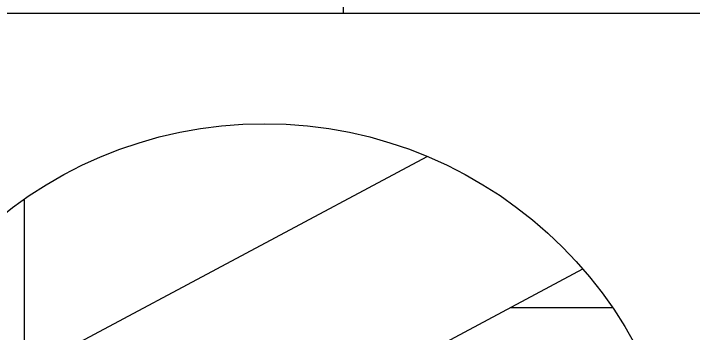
# Model space of a CAD drawing. Header units: millimetres. Extents: x 441156 to 441876, y 4514765 to 4515211.
# Drawn here: x 441490.484 to 441493.633, y 4514932.722 to 4514934.204 of the extents above; entities that cross this region are included whole.
import ezdxf

# ---------------------------------------------------------------- set-up
doc = ezdxf.new("R2010")
doc.units = ezdxf.units.MM
doc.layers.add('Cornice', color=7, linetype='Continuous')

msp = doc.modelspace()

# ---------------------------------------------------------------- linework, layer by layer
at = {"color": 0, "linetype": 'Continuous'}
for p, q in [((441492.01090462, 4514938.30368946), (441492.01090462, 4514934.20361646)), ((441492.01090462, 4514934.20361646), (441488.51090462, 4514934.20361646))]:
    msp.add_line(p, q, dxfattribs=at)
msp.add_line((441497.26090462, 4514934.20361646), (441488.51090462, 4514934.20361646))
msp.add_line((441497.26090462, 4514934.20361646), (441488.51090462, 4514934.20361646))
at = {"layer": 'Cornice', "color": 254}
for p, q in [((441490.5356159, 4514932.54625403), (441492.39940465, 4514933.54210728)), ((441490.5356159, 4514930.13961701), (441490.5356159, 4514933.34573479)), ((441490.64487934, 4514931.69821259), (441493.12014235, 4514933.02078667)), ((441492.78483932, 4514932.8416287), (441493.25819556, 4514932.8416287))]:
    msp.add_line(p, q, dxfattribs=at)
msp.add_circle((441491.64675684, 4514931.7426759), 1.95049532, dxfattribs=at)

doc.saveas('drawing.dxf')
